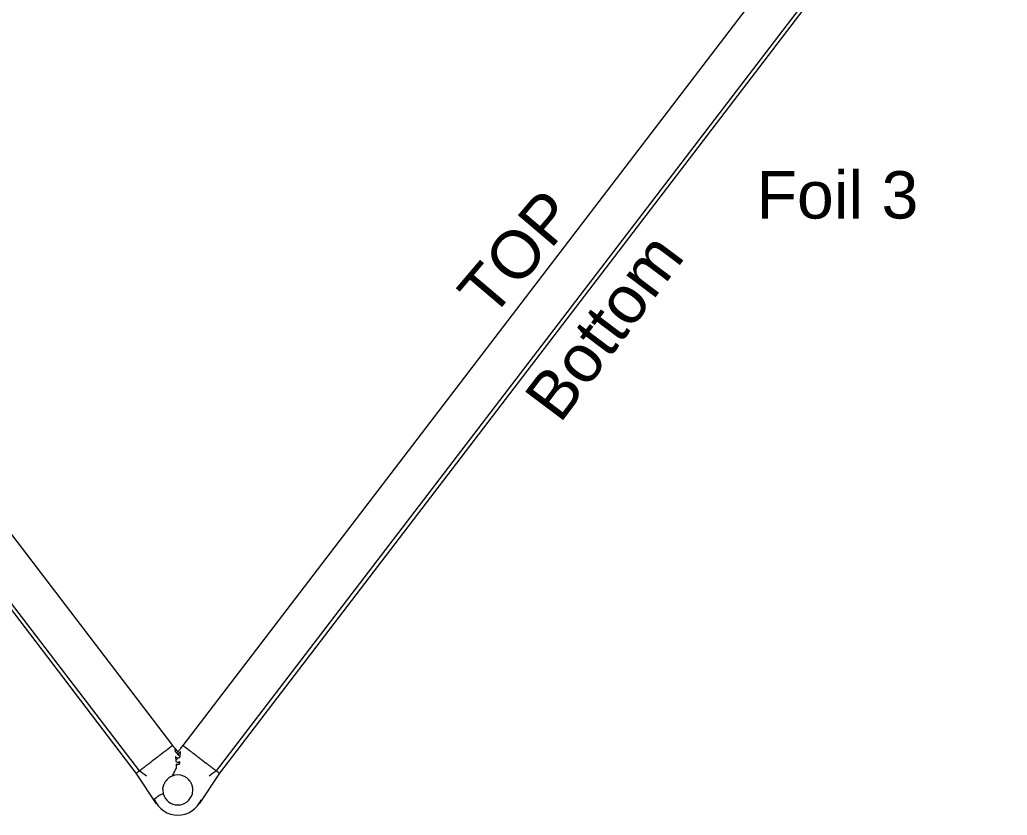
# Model space of a CAD drawing. Header units: millimetres. Extents: x 6152 to 28526, y 1087 to 12861.
# Drawn here: x 20435 to 21061, y 10490 to 10994 of the extents above; entities that cross this region are included whole.
import ezdxf

# ---------------------------------------------------------------- set-up
doc = ezdxf.new("R2010")
doc.units = ezdxf.units.MM
doc.header["$LTSCALE"] = 0.05
doc.layers.add('OF1', color=7, linetype='Continuous', lineweight=15)
doc.layers.add('Text', color=8, linetype='Continuous')
doc.styles.get("Standard").update_dxf_attribs({"font": 'arial.ttf'})

msp = doc.modelspace()

# ---------------------------------------------------------------- linework, layer by layer
at = {"layer": 'OF1'}
for p, q in [((20033.36, 11186.62), (20532.25, 10534.1)), ((20538.86, 10534.1), (21037.74, 11186.62)), ((20509.26, 10516.52), (20010.37, 11169.04)), ((20511.2, 10518.01), (20012.31, 11170.52)), ((21058.79, 11170.52), (20559.91, 10518.01)), ((21060.73, 11169.04), (20561.85, 10516.52)), ((20526.37, 10529.61), (20526.18, 10529.46)), ((20526.43, 10529.65), (20526.37, 10529.61)), ((20526.96, 10530.06), (20526.43, 10529.65)), ((20527, 10530.09), (20526.96, 10530.06)), ((20527.31, 10530.32), (20527, 10530.09)), ((20527.4, 10530.4), (20527.31, 10530.32)), ((20527.44, 10530.42), (20527.4, 10530.4)), ((20527.57, 10530.52), (20527.44, 10530.42)), ((20527.9, 10530.78), (20527.57, 10530.52)), ((20527.99, 10530.85), (20527.9, 10530.78)), ((20528.15, 10530.97), (20527.99, 10530.85)), ((20528.17, 10530.99), (20528.15, 10530.97)), ((20528.35, 10531.12), (20528.17, 10530.99)), ((20528.4, 10531.16), (20528.35, 10531.12)), ((20528.44, 10531.19), (20528.4, 10531.16)), ((20528.47, 10531.21), (20528.44, 10531.19)), ((20528.79, 10531.46), (20528.47, 10531.21)), ((20528.84, 10531.5), (20528.79, 10531.46)), ((20528.89, 10531.54), (20528.84, 10531.5)), ((20528.94, 10531.57), (20528.89, 10531.54)), ((20529.01, 10531.63), (20528.94, 10531.57)), ((20529.05, 10531.65), (20529.01, 10531.63)), ((20529.13, 10531.71), (20529.05, 10531.65)), ((20529.14, 10531.73), (20529.13, 10531.71)), ((20529.15, 10531.73), (20529.14, 10531.73)), ((20529.33, 10531.87), (20529.15, 10531.73)), ((20529.34, 10531.88), (20529.33, 10531.87)), ((20529.38, 10531.91), (20529.34, 10531.88)), ((20529.44, 10531.95), (20529.38, 10531.91)), ((20529.47, 10531.97), (20529.44, 10531.95)), ((20529.66, 10532.12), (20529.47, 10531.97)), ((20529.91, 10532.31), (20529.66, 10532.12)), ((20530.02, 10532.4), (20529.91, 10532.31)), ((20530.09, 10532.45), (20530.02, 10532.4)), ((20530.16, 10532.5), (20530.09, 10532.45)), ((20530.09, 10532.45), (20530.09, 10532.45)), ((20530.22, 10532.55), (20530.16, 10532.5)), ((20530.16, 10532.5), (20530.16, 10532.5)), ((20530.23, 10532.56), (20530.22, 10532.55)), ((20530.24, 10532.56), (20530.23, 10532.56)), ((20530.32, 10532.62), (20530.24, 10532.56)), ((20530.34, 10532.65), (20530.32, 10532.62)), ((20530.39, 10532.68), (20530.34, 10532.65)), ((20530.4, 10532.69), (20530.39, 10532.68)), ((20530.46, 10532.74), (20530.4, 10532.69)), ((20530.47, 10532.74), (20530.46, 10532.74)), ((20530.61, 10532.85), (20530.47, 10532.74)), ((20530.63, 10532.87), (20530.61, 10532.85)), ((20530.73, 10532.94), (20530.63, 10532.87)), ((20530.74, 10532.95), (20530.73, 10532.94)), ((20531.11, 10533.23), (20530.74, 10532.95)), ((20531.21, 10533.31), (20531.11, 10533.23)), ((20531.23, 10533.32), (20531.21, 10533.31)), ((20531.25, 10533.34), (20531.23, 10533.32)), ((20531.31, 10533.38), (20531.25, 10533.34)), ((20531.32, 10533.39), (20531.31, 10533.38)), ((20531.46, 10533.5), (20531.32, 10533.39)), ((20531.48, 10533.52), (20531.46, 10533.5)), ((20531.52, 10533.55), (20531.48, 10533.52)), ((20531.7, 10533.68), (20531.52, 10533.55)), ((20531.74, 10533.72), (20531.7, 10533.68)), ((20531.7, 10533.68), (20531.7, 10533.68)), ((20531.76, 10533.73), (20531.74, 10533.72)), ((20531.79, 10533.75), (20531.76, 10533.73)), ((20531.81, 10533.77), (20531.79, 10533.75)), ((20531.97, 10533.89), (20531.81, 10533.77)), ((20532.02, 10533.93), (20531.97, 10533.89)), ((20532.03, 10533.93), (20532.02, 10533.93)), ((20532.04, 10533.94), (20532.03, 10533.93)), ((20532.05, 10533.95), (20532.04, 10533.94)), ((20532.08, 10533.97), (20532.05, 10533.95)), ((20532.13, 10534.01), (20532.08, 10533.97)), ((20532.08, 10533.97), (20532.08, 10533.97)), ((20532.14, 10534.02), (20532.13, 10534.01)), ((20532.15, 10534.03), (20532.14, 10534.02)), ((20532.16, 10534.03), (20532.15, 10534.03)), ((20532.17, 10534.04), (20532.16, 10534.03)), ((20532.22, 10534.08), (20532.17, 10534.04)), ((20532.17, 10534.04), (20532.17, 10534.04)), ((20532.23, 10534.08), (20532.22, 10534.08)), ((20532.24, 10534.09), (20532.23, 10534.09)), ((20532.23, 10534.09), (20532.23, 10534.08)), ((20532.24, 10534.09), (20532.24, 10534.09)), ((20532.25, 10534.1), (20535.61, 10530.24)), ((20535.56, 10530.19), (20533.71, 10532.29)), ((20533.71, 10532.29), (20533.71, 10532.25)), ((20533.71, 10532.25), (20533.74, 10531.88)), ((20533.74, 10531.88), (20533.78, 10531.34)), ((20533.78, 10531.34), (20533.82, 10530.69)), ((20533.82, 10530.69), (20533.85, 10530.29)), ((20537.39, 10532.27), (20534.81, 10529.33)), ((20537.26, 10530.34), (20535.53, 10528.61)), ((20537.18, 10529.17), (20537.23, 10529.97)), ((20537.23, 10529.97), (20537.26, 10530.34)), ((20537.39, 10532.27), (20537.4, 10532.43)), ((20537.4, 10532.44), (20538.86, 10534.1)), ((20537.4, 10532.43), (20537.4, 10532.44)), ((20538.87, 10534.09), (20538.94, 10534.04)), ((20538.94, 10534.04), (20538.96, 10534.03)), ((20538.96, 10534.03), (20539.02, 10533.97)), ((20539.02, 10533.97), (20539.03, 10533.97)), ((20539.03, 10533.97), (20539.05, 10533.95)), ((20539.05, 10533.95), (20539.05, 10533.95)), ((20539.05, 10533.95), (20539.08, 10533.93)), ((20539.08, 10533.93), (20539.09, 10533.93)), ((20539.09, 10533.93), (20539.13, 10533.89)), ((20539.13, 10533.89), (20539.29, 10533.77)), ((20539.29, 10533.77), (20539.32, 10533.75)), ((20539.32, 10533.75), (20539.58, 10533.55)), ((20539.58, 10533.55), (20539.62, 10533.52)), ((20539.62, 10533.52), (20539.64, 10533.5)), ((20539.64, 10533.5), (20539.79, 10533.39)), ((20539.79, 10533.39), (20539.8, 10533.38)), ((20539.8, 10533.38), (20539.85, 10533.34)), ((20539.85, 10533.34), (20539.99, 10533.23)), ((20539.99, 10533.23), (20540.01, 10533.22)), ((20540.01, 10533.22), (20540.02, 10533.21)), ((20540.02, 10533.21), (20540.06, 10533.18)), ((20540.06, 10533.18), (20540.07, 10533.17)), ((20540.07, 10533.17), (20540.09, 10533.16)), ((20540.09, 10533.16), (20540.17, 10533.1)), ((20540.17, 10533.1), (20540.19, 10533.08)), ((20540.19, 10533.08), (20540.25, 10533.04)), ((20540.25, 10533.04), (20540.26, 10533.03)), ((20540.26, 10533.03), (20540.36, 10532.95)), ((20540.36, 10532.95), (20540.38, 10532.94)), ((20540.38, 10532.94), (20540.42, 10532.9)), ((20540.42, 10532.9), (20540.44, 10532.89)), ((20540.44, 10532.89), (20540.47, 10532.87)), ((20540.47, 10532.87), (20540.5, 10532.85)), ((20540.5, 10532.85), (20540.64, 10532.74)), ((20540.64, 10532.74), (20540.7, 10532.69)), ((20540.64, 10532.74), (20540.64, 10532.74)), ((20540.7, 10532.69), (20540.71, 10532.68)), ((20540.71, 10532.68), (20540.76, 10532.65)), ((20540.76, 10532.65), (20540.8, 10532.61)), ((20540.8, 10532.61), (20540.87, 10532.56)), ((20540.87, 10532.56), (20540.88, 10532.56)), ((20540.88, 10532.56), (20540.88, 10532.55)), ((20540.88, 10532.55), (20540.95, 10532.5)), ((20540.95, 10532.5), (20540.95, 10532.5)), ((20540.95, 10532.5), (20541, 10532.46)), ((20541, 10532.46), (20541.02, 10532.45)), ((20541.02, 10532.45), (20541.09, 10532.4)), ((20541.09, 10532.4), (20541.2, 10532.31)), ((20541.2, 10532.31), (20541.44, 10532.12)), ((20541.44, 10532.12), (20541.64, 10531.97)), ((20541.64, 10531.97), (20541.66, 10531.95)), ((20541.66, 10531.95), (20541.72, 10531.91)), ((20541.72, 10531.91), (20541.76, 10531.88)), ((20541.76, 10531.88), (20541.78, 10531.87)), ((20541.78, 10531.87), (20541.96, 10531.73)), ((20541.96, 10531.73), (20541.96, 10531.73)), ((20541.96, 10531.73), (20541.98, 10531.71)), ((20541.98, 10531.71), (20542.06, 10531.65)), ((20542.06, 10531.65), (20542.09, 10531.63)), ((20542.09, 10531.63), (20542.16, 10531.57)), ((20542.16, 10531.57), (20542.21, 10531.54)), ((20542.21, 10531.54), (20542.27, 10531.5)), ((20542.27, 10531.5), (20542.32, 10531.46)), ((20542.32, 10531.46), (20542.58, 10531.25)), ((20542.58, 10531.25), (20542.62, 10531.23)), ((20542.62, 10531.23), (20542.64, 10531.21)), ((20542.64, 10531.21), (20542.8, 10531.09)), ((20542.8, 10531.09), (20542.81, 10531.08)), ((20542.81, 10531.08), (20542.95, 10530.97)), ((20542.95, 10530.97), (20542.99, 10530.94)), ((20542.99, 10530.94), (20543.15, 10530.82)), ((20543.15, 10530.82), (20543.17, 10530.8)), ((20543.17, 10530.8), (20543.54, 10530.52)), ((20543.54, 10530.52), (20543.67, 10530.42)), ((20543.67, 10530.42), (20543.7, 10530.4)), ((20543.7, 10530.4), (20543.8, 10530.32)), ((20543.8, 10530.32), (20544.11, 10530.09)), ((20544.11, 10530.09), (20544.15, 10530.06)), ((20544.15, 10530.06), (20544.68, 10529.65)), ((20544.68, 10529.65), (20544.73, 10529.61)), ((20544.73, 10529.61), (20544.93, 10529.46)), ((20518.58, 10523.65), (20518.03, 10523.23)), ((20518.6, 10523.66), (20518.58, 10523.65)), ((20519.02, 10523.99), (20518.6, 10523.66)), ((20519.11, 10524.05), (20519.02, 10523.99)), ((20519.17, 10524.11), (20519.11, 10524.05)), ((20519.78, 10524.57), (20519.17, 10524.11)), ((20520.03, 10524.76), (20519.78, 10524.57)), ((20520.04, 10524.77), (20520.03, 10524.76)), ((20520.39, 10525.03), (20520.04, 10524.77)), ((20520.49, 10525.11), (20520.39, 10525.03)), ((20520.5, 10525.12), (20520.49, 10525.11)), ((20520.6, 10525.19), (20520.5, 10525.12)), ((20520.65, 10525.24), (20520.6, 10525.19)), ((20520.78, 10525.34), (20520.65, 10525.24)), ((20520.84, 10525.38), (20520.78, 10525.34)), ((20520.93, 10525.45), (20520.84, 10525.38)), ((20521.14, 10525.61), (20520.93, 10525.45)), ((20521.23, 10525.68), (20521.14, 10525.61)), ((20521.28, 10525.71), (20521.23, 10525.68)), ((20521.4, 10525.81), (20521.28, 10525.71)), ((20521.48, 10525.87), (20521.4, 10525.81)), ((20521.59, 10525.96), (20521.48, 10525.87)), ((20521.66, 10526.01), (20521.59, 10525.96)), ((20521.77, 10526.09), (20521.66, 10526.01)), ((20521.85, 10526.15), (20521.77, 10526.09)), ((20521.89, 10526.19), (20521.85, 10526.15)), ((20521.94, 10526.22), (20521.89, 10526.19)), ((20522.03, 10526.29), (20521.94, 10526.22)), ((20522.13, 10526.36), (20522.03, 10526.29)), ((20522.19, 10526.41), (20522.13, 10526.36)), ((20522.31, 10526.5), (20522.19, 10526.41)), ((20522.39, 10526.56), (20522.31, 10526.5)), ((20522.81, 10526.89), (20522.39, 10526.56)), ((20522.86, 10526.92), (20522.81, 10526.89)), ((20523.1, 10527.11), (20522.86, 10526.92)), ((20523.14, 10527.14), (20523.1, 10527.11)), ((20523.2, 10527.18), (20523.14, 10527.14)), ((20523.36, 10527.31), (20523.2, 10527.18)), ((20523.67, 10527.54), (20523.36, 10527.31)), ((20523.86, 10527.69), (20523.67, 10527.54)), ((20524.03, 10527.82), (20523.86, 10527.69)), ((20524.16, 10527.92), (20524.03, 10527.82)), ((20524.36, 10528.07), (20524.16, 10527.92)), ((20524.43, 10528.13), (20524.36, 10528.07)), ((20524.55, 10528.21), (20524.43, 10528.13)), ((20524.59, 10528.25), (20524.55, 10528.21)), ((20524.74, 10528.36), (20524.59, 10528.25)), ((20524.85, 10528.44), (20524.74, 10528.36)), ((20525.01, 10528.57), (20524.85, 10528.44)), ((20525.15, 10528.68), (20525.01, 10528.57)), ((20525.31, 10528.8), (20525.15, 10528.68)), ((20525.42, 10528.88), (20525.31, 10528.8)), ((20525.52, 10528.96), (20525.42, 10528.88)), ((20525.6, 10529.02), (20525.52, 10528.96)), ((20525.67, 10529.07), (20525.6, 10529.02)), ((20525.81, 10529.18), (20525.67, 10529.07)), ((20525.91, 10529.25), (20525.81, 10529.18)), ((20526.08, 10529.39), (20525.91, 10529.25)), ((20526.18, 10529.46), (20526.08, 10529.39)), ((20534.07, 10527.12), (20534.13, 10526.3)), ((20534.13, 10526.3), (20534.19, 10525.39)), ((20534.19, 10525.39), (20534.25, 10524.59)), ((20534.25, 10524.59), (20534.29, 10523.96)), ((20536.77, 10523.31), (20536.81, 10523.9)), ((20536.81, 10523.9), (20536.82, 10524.01)), ((20537.03, 10527.04), (20537.04, 10527.28)), ((20537.04, 10527.28), (20537.11, 10528.26)), ((20537.11, 10528.26), (20537.18, 10529.17)), ((20544.93, 10529.46), (20545.02, 10529.39)), ((20545.02, 10529.39), (20545.2, 10529.25)), ((20545.2, 10529.25), (20545.29, 10529.18)), ((20545.29, 10529.18), (20545.43, 10529.07)), ((20545.43, 10529.07), (20545.51, 10529.02)), ((20545.51, 10529.02), (20545.59, 10528.96)), ((20545.59, 10528.96), (20545.68, 10528.88)), ((20545.68, 10528.88), (20545.8, 10528.8)), ((20545.8, 10528.8), (20545.95, 10528.68)), ((20545.95, 10528.68), (20546.09, 10528.57)), ((20546.09, 10528.57), (20546.14, 10528.53)), ((20546.14, 10528.53), (20546.3, 10528.41)), ((20546.3, 10528.41), (20546.41, 10528.33)), ((20546.41, 10528.33), (20546.47, 10528.28)), ((20546.47, 10528.28), (20546.67, 10528.13)), ((20546.67, 10528.13), (20546.74, 10528.07)), ((20546.74, 10528.07), (20546.95, 10527.92)), ((20546.95, 10527.92), (20547.07, 10527.82)), ((20547.07, 10527.82), (20547.24, 10527.69)), ((20547.24, 10527.69), (20547.44, 10527.54)), ((20547.44, 10527.54), (20547.74, 10527.31)), ((20547.74, 10527.31), (20547.9, 10527.18)), ((20547.9, 10527.18), (20547.97, 10527.14)), ((20547.97, 10527.14), (20548.01, 10527.11)), ((20548.01, 10527.11), (20548.24, 10526.92)), ((20548.24, 10526.92), (20548.29, 10526.89)), ((20548.29, 10526.89), (20548.72, 10526.56)), ((20548.72, 10526.56), (20548.79, 10526.5)), ((20548.79, 10526.5), (20548.92, 10526.41)), ((20548.92, 10526.41), (20548.98, 10526.36)), ((20548.98, 10526.36), (20549.07, 10526.29)), ((20549.07, 10526.29), (20549.16, 10526.22)), ((20549.16, 10526.22), (20549.21, 10526.19)), ((20549.21, 10526.19), (20549.26, 10526.15)), ((20549.26, 10526.15), (20549.33, 10526.09)), ((20549.33, 10526.09), (20549.44, 10526.01)), ((20549.44, 10526.01), (20549.51, 10525.96)), ((20549.51, 10525.96), (20549.62, 10525.87)), ((20549.62, 10525.87), (20549.7, 10525.81)), ((20549.7, 10525.81), (20549.83, 10525.71)), ((20549.83, 10525.71), (20549.87, 10525.68)), ((20549.87, 10525.68), (20549.96, 10525.61)), ((20549.96, 10525.61), (20550.18, 10525.45)), ((20550.18, 10525.45), (20550.27, 10525.38)), ((20550.27, 10525.38), (20550.32, 10525.34)), ((20550.32, 10525.34), (20550.45, 10525.24)), ((20550.45, 10525.24), (20550.51, 10525.19)), ((20550.51, 10525.19), (20550.6, 10525.12)), ((20550.6, 10525.12), (20550.62, 10525.11)), ((20550.62, 10525.11), (20550.72, 10525.03)), ((20550.72, 10525.03), (20550.82, 10524.95)), ((20550.82, 10524.95), (20550.95, 10524.86)), ((20550.95, 10524.86), (20551.04, 10524.78)), ((20551.04, 10524.78), (20551.16, 10524.7)), ((20551.16, 10524.7), (20551.24, 10524.63)), ((20551.24, 10524.63), (20551.36, 10524.54)), ((20551.36, 10524.54), (20551.44, 10524.48)), ((20551.44, 10524.48), (20551.46, 10524.46)), ((20551.46, 10524.46), (20551.69, 10524.29)), ((20551.69, 10524.29), (20551.93, 10524.11)), ((20551.93, 10524.11), (20552, 10524.05)), ((20552, 10524.05), (20552.08, 10523.99)), ((20552.08, 10523.99), (20552.51, 10523.66)), ((20552.51, 10523.66), (20552.52, 10523.66)), ((20552.52, 10523.66), (20553.07, 10523.23)), ((20509.98, 10517.07), (20510.02, 10517.11)), ((20510.07, 10517.14), (20510.02, 10517.11)), ((20510.07, 10517.14), (20510.12, 10517.19)), ((20510.19, 10517.24), (20510.12, 10517.19)), ((20510.19, 10517.24), (20510.21, 10517.25)), ((20510.21, 10517.25), (20510.45, 10517.43)), ((20510.62, 10517.56), (20510.45, 10517.43)), ((20510.62, 10517.56), (20510.69, 10517.62)), ((20510.69, 10517.62), (20510.89, 10517.77)), ((20510.94, 10517.81), (20510.89, 10517.77)), ((20510.94, 10517.81), (20511.09, 10517.92)), ((20511.1, 10517.94), (20511.09, 10517.92)), ((20511.1, 10517.94), (20511.17, 10517.99)), ((20511.17, 10517.99), (20511.2, 10518.01)), ((20511.48, 10518.22), (20511.2, 10518.01)), ((20511.51, 10518.25), (20511.48, 10518.22)), ((20511.48, 10518.22), (20511.48, 10518.22)), ((20511.54, 10518.27), (20511.51, 10518.25)), ((20511.51, 10518.25), (20511.51, 10518.25)), ((20511.57, 10518.29), (20511.54, 10518.27)), ((20511.54, 10518.27), (20511.54, 10518.27)), ((20511.57, 10518.29), (20511.7, 10518.39)), ((20511.74, 10518.43), (20511.7, 10518.39)), ((20511.74, 10518.43), (20511.77, 10518.45)), ((20511.87, 10518.52), (20511.77, 10518.45)), ((20511.87, 10518.52), (20511.91, 10518.55)), ((20511.93, 10518.56), (20511.91, 10518.55)), ((20511.93, 10518.56), (20511.95, 10518.59)), ((20511.96, 10518.59), (20511.95, 10518.59)), ((20511.96, 10518.59), (20512, 10518.62)), ((20512.01, 10518.63), (20512, 10518.62)), ((20512.01, 10518.63), (20512.04, 10518.65)), ((20512.06, 10518.67), (20512.04, 10518.65)), ((20512.06, 10518.67), (20512.08, 10518.68)), ((20512.13, 10518.72), (20512.08, 10518.68)), ((20512.13, 10518.72), (20512.15, 10518.73)), ((20512.15, 10518.73), (20512.15, 10518.74)), ((20512.15, 10518.74), (20512.16, 10518.74)), ((20512.26, 10518.82), (20512.16, 10518.74)), ((20512.26, 10518.82), (20512.28, 10518.84)), ((20512.31, 10518.86), (20512.28, 10518.84)), ((20512.31, 10518.86), (20512.57, 10519.06)), ((20512.59, 10519.07), (20512.57, 10519.06)), ((20512.59, 10519.08), (20512.63, 10519.1)), ((20512.59, 10519.07), (20512.59, 10519.08)), ((20512.77, 10519.21), (20512.63, 10519.1)), ((20512.77, 10519.21), (20512.94, 10519.34)), ((20513.08, 10519.44), (20512.94, 10519.34)), ((20513.08, 10519.44), (20513.25, 10519.58)), ((20513.42, 10519.71), (20513.25, 10519.58)), ((20513.42, 10519.71), (20513.44, 10519.72)), ((20513.56, 10519.81), (20513.44, 10519.72)), ((20513.56, 10519.81), (20513.61, 10519.85)), ((20513.77, 10519.97), (20513.61, 10519.85)), ((20513.77, 10519.97), (20513.79, 10519.99)), ((20514.29, 10520.37), (20513.79, 10519.99)), ((20514.29, 10520.37), (20514.37, 10520.43)), ((20514.37, 10520.43), (20514.83, 10520.78)), ((20514.83, 10520.78), (20515.28, 10521.13)), ((20515.28, 10521.13), (20515.31, 10521.15)), ((20515.37, 10521.19), (20515.31, 10521.15)), ((20515.37, 10521.19), (20515.6, 10521.37)), ((20515.68, 10521.43), (20515.6, 10521.37)), ((20515.68, 10521.43), (20515.72, 10521.47)), ((20515.72, 10521.47), (20515.84, 10521.56)), ((20516.09, 10521.74), (20515.84, 10521.56)), ((20516.09, 10521.74), (20516.16, 10521.8)), ((20516.16, 10521.8), (20516.55, 10522.1)), ((20516.56, 10522.11), (20516.55, 10522.1)), ((20516.56, 10522.11), (20516.59, 10522.13)), ((20516.59, 10522.13), (20517.02, 10522.46)), ((20517.02, 10522.46), (20517.11, 10522.53)), ((20517.24, 10522.62), (20517.11, 10522.53)), ((20517.24, 10522.62), (20517.32, 10522.68)), ((20517.36, 10522.72), (20517.32, 10522.68)), ((20517.36, 10522.72), (20517.44, 10522.78)), ((20517.45, 10522.79), (20517.44, 10522.78)), ((20517.46, 10522.8), (20517.45, 10522.79)), ((20517.7, 10522.98), (20517.46, 10522.8)), ((20517.77, 10523.03), (20517.7, 10522.98)), ((20518, 10523.21), (20517.77, 10523.03)), ((20518.03, 10523.23), (20518, 10523.21)), ((20534.41, 10522.31), (20534.42, 10522.19)), ((20534.42, 10522.19), (20534.43, 10522.01)), ((20534.43, 10522.01), (20534.54, 10520.48)), ((20534.54, 10520.48), (20534.59, 10519.74)), ((20536.7, 10522.29), (20536.71, 10522.46)), ((20536.71, 10522.46), (20536.73, 10522.83)), ((20536.73, 10522.83), (20536.77, 10523.31)), ((20553.07, 10523.23), (20553.11, 10523.21)), ((20553.11, 10523.21), (20553.34, 10523.03)), ((20553.34, 10523.03), (20553.41, 10522.98)), ((20553.41, 10522.98), (20553.64, 10522.8)), ((20553.64, 10522.8), (20553.66, 10522.79)), ((20553.66, 10522.79), (20553.67, 10522.78)), ((20553.74, 10522.72), (20553.67, 10522.78)), ((20553.74, 10522.72), (20553.79, 10522.68)), ((20553.87, 10522.62), (20553.79, 10522.68)), ((20553.87, 10522.62), (20553.99, 10522.53)), ((20554.09, 10522.46), (20553.99, 10522.53)), ((20554.51, 10522.13), (20554.09, 10522.46)), ((20554.54, 10522.11), (20554.51, 10522.13)), ((20554.54, 10522.11), (20554.56, 10522.1)), ((20554.94, 10521.8), (20554.56, 10522.1)), ((20555.02, 10521.74), (20554.94, 10521.8)), ((20555.02, 10521.74), (20555.26, 10521.56)), ((20555.38, 10521.47), (20555.26, 10521.56)), ((20555.43, 10521.43), (20555.38, 10521.47)), ((20555.43, 10521.43), (20555.51, 10521.37)), ((20555.74, 10521.19), (20555.51, 10521.37)), ((20555.74, 10521.19), (20555.79, 10521.15)), ((20555.83, 10521.13), (20555.79, 10521.15)), ((20556.28, 10520.78), (20555.83, 10521.13)), ((20556.74, 10520.43), (20556.28, 10520.78)), ((20556.82, 10520.37), (20556.74, 10520.43)), ((20556.82, 10520.37), (20557.32, 10519.99)), ((20557.34, 10519.97), (20557.32, 10519.99)), ((20557.34, 10519.97), (20557.5, 10519.85)), ((20557.55, 10519.81), (20557.5, 10519.85)), ((20557.55, 10519.81), (20557.66, 10519.72)), ((20557.68, 10519.71), (20557.66, 10519.72)), ((20557.68, 10519.71), (20557.85, 10519.58)), ((20558.03, 10519.44), (20557.85, 10519.58)), ((20558.03, 10519.44), (20558.17, 10519.34)), ((20558.34, 10519.21), (20558.17, 10519.34)), ((20558.34, 10519.21), (20558.48, 10519.1)), ((20558.51, 10519.08), (20558.48, 10519.1)), ((20558.52, 10519.07), (20558.51, 10519.08)), ((20558.52, 10519.07), (20558.53, 10519.06)), ((20558.79, 10518.86), (20558.53, 10519.06)), ((20558.79, 10518.86), (20558.82, 10518.84)), ((20558.84, 10518.82), (20558.82, 10518.84)), ((20558.84, 10518.82), (20558.95, 10518.74)), ((20558.95, 10518.74), (20558.95, 10518.74)), ((20558.96, 10518.73), (20558.95, 10518.74)), ((20558.98, 10518.72), (20558.96, 10518.73)), ((20558.98, 10518.72), (20559.03, 10518.68)), ((20559.04, 10518.67), (20559.03, 10518.68)), ((20559.04, 10518.67), (20559.07, 10518.65)), ((20559.1, 10518.63), (20559.07, 10518.65)), ((20559.1, 10518.63), (20559.11, 10518.62)), ((20559.14, 10518.59), (20559.11, 10518.62)), ((20559.14, 10518.59), (20559.15, 10518.59)), ((20559.18, 10518.56), (20559.15, 10518.59)), ((20559.18, 10518.56), (20559.2, 10518.55)), ((20559.24, 10518.52), (20559.2, 10518.55)), ((20559.24, 10518.52), (20559.33, 10518.45)), ((20559.36, 10518.43), (20559.33, 10518.45)), ((20559.36, 10518.43), (20559.4, 10518.39)), ((20559.53, 10518.29), (20559.4, 10518.39)), ((20559.53, 10518.29), (20559.56, 10518.27)), ((20559.56, 10518.27), (20559.59, 10518.25)), ((20559.56, 10518.27), (20559.56, 10518.27)), ((20559.6, 10518.25), (20559.59, 10518.25)), ((20559.6, 10518.25), (20559.62, 10518.22)), ((20559.62, 10518.22), (20559.91, 10518.01)), ((20559.62, 10518.22), (20559.62, 10518.22)), ((20559.93, 10517.99), (20559.91, 10518.01)), ((20559.98, 10517.95), (20559.93, 10517.99)), ((20560.17, 10517.81), (20559.98, 10517.95)), ((20560.17, 10517.81), (20560.21, 10517.77)), ((20560.42, 10517.62), (20560.21, 10517.77)), ((20560.49, 10517.56), (20560.42, 10517.62)), ((20560.49, 10517.56), (20560.66, 10517.43)), ((20560.89, 10517.25), (20560.66, 10517.43)), ((20560.91, 10517.24), (20560.89, 10517.25)), ((20560.91, 10517.24), (20560.98, 10517.19)), ((20561.04, 10517.14), (20560.98, 10517.19)), ((20561.04, 10517.14), (20561.08, 10517.11)), ((20561.13, 10517.07), (20561.08, 10517.11)), ((20509.27, 10516.53), (20509.26, 10516.52)), ((20522.13, 10497.23), (20509.26, 10516.52)), ((20509.27, 10516.53), (20509.27, 10516.54)), ((20509.27, 10516.54), (20509.28, 10516.54)), ((20509.28, 10516.54), (20509.29, 10516.55)), ((20509.28, 10516.54), (20509.28, 10516.54)), ((20509.3, 10516.56), (20509.29, 10516.55)), ((20509.32, 10516.57), (20509.3, 10516.56)), ((20509.3, 10516.56), (20509.3, 10516.56)), ((20509.32, 10516.57), (20509.33, 10516.58)), ((20509.34, 10516.58), (20509.33, 10516.58)), ((20509.34, 10516.58), (20509.35, 10516.6)), ((20509.36, 10516.6), (20509.35, 10516.6)), ((20509.36, 10516.6), (20509.38, 10516.62)), ((20509.39, 10516.62), (20509.38, 10516.62)), ((20509.42, 10516.65), (20509.39, 10516.63)), ((20509.39, 10516.62), (20509.39, 10516.63)), ((20509.42, 10516.65), (20509.46, 10516.67)), ((20509.46, 10516.68), (20509.52, 10516.73)), ((20509.53, 10516.73), (20509.52, 10516.73)), ((20509.53, 10516.73), (20509.56, 10516.75)), ((20509.57, 10516.76), (20509.56, 10516.75)), ((20509.57, 10516.76), (20509.59, 10516.78)), ((20509.63, 10516.81), (20509.59, 10516.78)), ((20509.63, 10516.81), (20509.65, 10516.82)), ((20509.76, 10516.91), (20509.65, 10516.82)), ((20509.76, 10516.91), (20509.79, 10516.93)), ((20509.79, 10516.93), (20509.95, 10517.05)), ((20509.98, 10517.07), (20509.95, 10517.05)), ((20561.85, 10516.52), (20548.98, 10497.24)), ((20561.13, 10517.07), (20561.15, 10517.05)), ((20561.32, 10516.93), (20561.15, 10517.05)), ((20561.35, 10516.91), (20561.32, 10516.93)), ((20561.35, 10516.91), (20561.39, 10516.88)), ((20561.41, 10516.86), (20561.39, 10516.88)), ((20561.41, 10516.86), (20561.41, 10516.86)), ((20561.45, 10516.83), (20561.41, 10516.86)), ((20561.45, 10516.83), (20561.47, 10516.81)), ((20561.49, 10516.8), (20561.47, 10516.81)), ((20561.49, 10516.8), (20561.5, 10516.79)), ((20561.57, 10516.73), (20561.5, 10516.79)), ((20561.57, 10516.73), (20561.62, 10516.7)), ((20561.65, 10516.68), (20561.62, 10516.7)), ((20561.69, 10516.65), (20561.65, 10516.67)), ((20561.69, 10516.65), (20561.71, 10516.63)), ((20561.72, 10516.62), (20561.71, 10516.63)), ((20561.72, 10516.62), (20561.72, 10516.62)), ((20561.74, 10516.6), (20561.72, 10516.62)), ((20561.74, 10516.6), (20561.75, 10516.6)), ((20561.77, 10516.58), (20561.75, 10516.6)), ((20561.77, 10516.58), (20561.78, 10516.58)), ((20561.79, 10516.57), (20561.78, 10516.58)), ((20561.79, 10516.57), (20561.8, 10516.56)), ((20561.81, 10516.56), (20561.8, 10516.56)), ((20561.81, 10516.56), (20561.81, 10516.55)), ((20561.82, 10516.54), (20561.81, 10516.55)), ((20561.82, 10516.54), (20561.83, 10516.54)), ((20561.84, 10516.53), (20561.83, 10516.54)), ((20561.83, 10516.54), (20561.83, 10516.54)), ((20561.84, 10516.53), (20561.85, 10516.52)), ((20526.07, 10506.47), (20526.09, 10506.78)), ((20526.11, 10506.97), (20526.12, 10507.09)), ((20526.12, 10507.09), (20526.13, 10507.14)), ((20526.13, 10507.16), (20526.15, 10507.29)), ((20526.13, 10507.14), (20526.13, 10507.16)), ((20526.15, 10507.29), (20526.17, 10507.46)), ((20526.17, 10507.46), (20526.2, 10507.61)), ((20526.2, 10507.61), (20526.26, 10507.91)), ((20526.55, 10508.99), (20526.69, 10509.38)), ((20526.69, 10509.38), (20526.89, 10509.84)), ((20544.41, 10509.38), (20544.22, 10509.84)), ((20544.55, 10508.99), (20544.41, 10509.38)), ((20544.91, 10507.61), (20544.85, 10507.91)), ((20544.93, 10507.46), (20544.91, 10507.61)), ((20544.96, 10507.29), (20544.93, 10507.46)), ((20544.97, 10507.16), (20544.96, 10507.29)), ((20544.98, 10507.14), (20544.97, 10507.16)), ((20544.98, 10507.09), (20544.98, 10507.14)), ((20545, 10506.97), (20544.98, 10507.09)), ((20545.04, 10506.47), (20545.02, 10506.78)), ((20548.97, 10497.24), (20548.98, 10497.24))]:
    msp.add_line(p, q, dxfattribs=at)
for points in [[(20532.25, 10534.1), (20532.25, 10534.1), (20532.25, 10534.1), (20532.25, 10534.1), (20532.25, 10534.1), (20532.25, 10534.1), (20532.25, 10534.1), (20532.25, 10534.1), (20532.25, 10534.1), (20532.24, 10534.09)], [(20538.86, 10534.1), (20538.86, 10534.1), (20538.86, 10534.1), (20538.86, 10534.1), (20538.86, 10534.1), (20538.86, 10534.1), (20538.86, 10534.1), (20538.86, 10534.1), (20538.86, 10534.1), (20538.87, 10534.09)]]:
    msp.add_lwpolyline(points, dxfattribs=at)
for centre, radius, start, end in [((1234640.15, 1223705.33), 1716347.23, 224.97801787, 224.97816812), ((342728.5, 437168.45), 534632.66, 232.9403344, 232.9405386), ((-220477.23, 332378.11), 402089.53, 306.8267593, 306.8272583), ((360169.73, 788336.11), 848730.8, 246.41127969, 246.41145972), ((-188700.39, 483013.08), 516745.72, 293.8855347, 293.8856934), ((19031.56, 8440.4), 2550.65, 54.41544, 54.5422), ((20547.89, 10510.51), 16.19, 145.22689, 156.67334), ((39550.79, 133833.7), 124769.07, 261.2332329, 261.2337852), ((2132.49, 134374.12), 125211.78, 278.4511726, 278.4522192), ((22039.4, 8440.6), 2550.39, 125.45784, 125.58463), ((20535.55, 10505.95), 9.5, 147.71659, 152.20639), ((20535.55, 10505.95), 9.5, 141.86373, 147.71372), ((20535.55, 10505.95), 9.5, 133.49027, 141.86396), ((20535.55, 10505.95), 9.5, 119.50214, 133.48973), ((20535.55, 10505.95), 9.5, 112.31164, 119.50146), ((20555.63, 10504.41), 25.83, 151.0606, 156.45114), ((20535.55, 10505.95), 9.5, 67.68844, 112.31021), ((20535.55, 10505.95), 9.5, 60.49854, 67.68836), ((20535.55, 10505.95), 9.5, 46.51027, 60.49786), ((20535.55, 10505.95), 9.5, 38.13604, 46.50973), ((20535.55, 10505.95), 9.5, 32.28333, 38.13627), ((20535.55, 10505.95), 9.5, 27.79361, 32.28341), ((20535.54, 10505.95), 9.49, 176.85163, 179.87882), ((20535.55, 10505.95), 9.5, 179.87626, 184.90221), ((20535.5, 10505.95), 9.45, 173.81677, 174.97626), ((20535.55, 10505.95), 9.5, 184.9, 194.37335), ((20535.28, 10506.01), 9.23, 165.71711, 168.09154), ((20535.55, 10505.95), 9.5, 165.70906, 165.75147), ((20535.56, 10505.95), 9.5, 163.53638, 165.70865), ((20535.55, 10505.95), 9.5, 161.32031, 163.53602), ((20535.56, 10505.95), 9.5, 152.2074, 155.83205), ((20535.55, 10505.95), 9.5, 24.16795, 27.7926), ((20535.55, 10505.95), 9.5, 16.46398, 18.67969), ((20535.55, 10505.95), 9.5, 14.29135, 16.46362), ((20535.82, 10506.01), 9.23, 11.90846, 14.28289), ((20535.55, 10505.95), 9.5, 14.24853, 14.29094), ((20535.56, 10505.95), 9.5, 345.62665, 355.09999), ((20535.6, 10505.95), 9.45, 5.02373, 6.18323), ((20535.55, 10505.95), 9.5, 355.09779, 0.12374), ((20535.56, 10505.95), 9.49, 0.12118, 3.14837), ((20535.55, 10505.95), 16, 201.9872, 270), ((20531.67, 10490.25), 14.53, 124.50349, 133.2528), ((20544.83, 10467.29), 40.96, 118.94105, 121.47952), ((20596.06, 10292.5), 222.31, 108.27816, 108.6409), ((20513.23, 10625.53), 122.65, 276.13622, 276.14208), ((20535.55, 10505.95), 9.5, 194.37174, 270), ((20535.55, 10505.95), 9.5, 270, 345.62826), ((20535.55, 10505.95), 16, 270, 338.01388)]:
    msp.add_arc(centre, radius, start, end, dxfattribs=at)
msp.add_rational_spline([(20521.71, 10500.84), (20521.64, 10500.79), (20521.57, 10500.75), (20521.5, 10500.7), (20521.05, 10500.42), (20520.79, 10500.2), (20520.73, 10500.06), (20520.71, 10500.02), (20520.7, 10499.98), (20520.72, 10499.96)], [1, 0.99996185961, 0.99996185961, 1, 1, 1, 1, 1, 1, 1], degree=3, knots=[0, 0, 0, 0, 0.249501, 0.249501, 0.249501, 4.720833, 4.720833, 4.720833, 5.962699, 5.962699, 5.962699, 5.962699], dxfattribs=at)

# ---------------------------------------------------------------- texts
at = {"layer": 'Text'}
msp.add_text('Foil 3', height=30, dxfattribs=at).set_placement((20901.97, 10867.74))
for s, rotation, p in [('TOP', 49.64565, (20733.82, 10803.45)), ('Bottom', 53.03622, (20777.46, 10737.35))]:
    msp.add_text(s, height=30, rotation=rotation, dxfattribs=at).set_placement(p)

doc.saveas('drawing.dxf')
